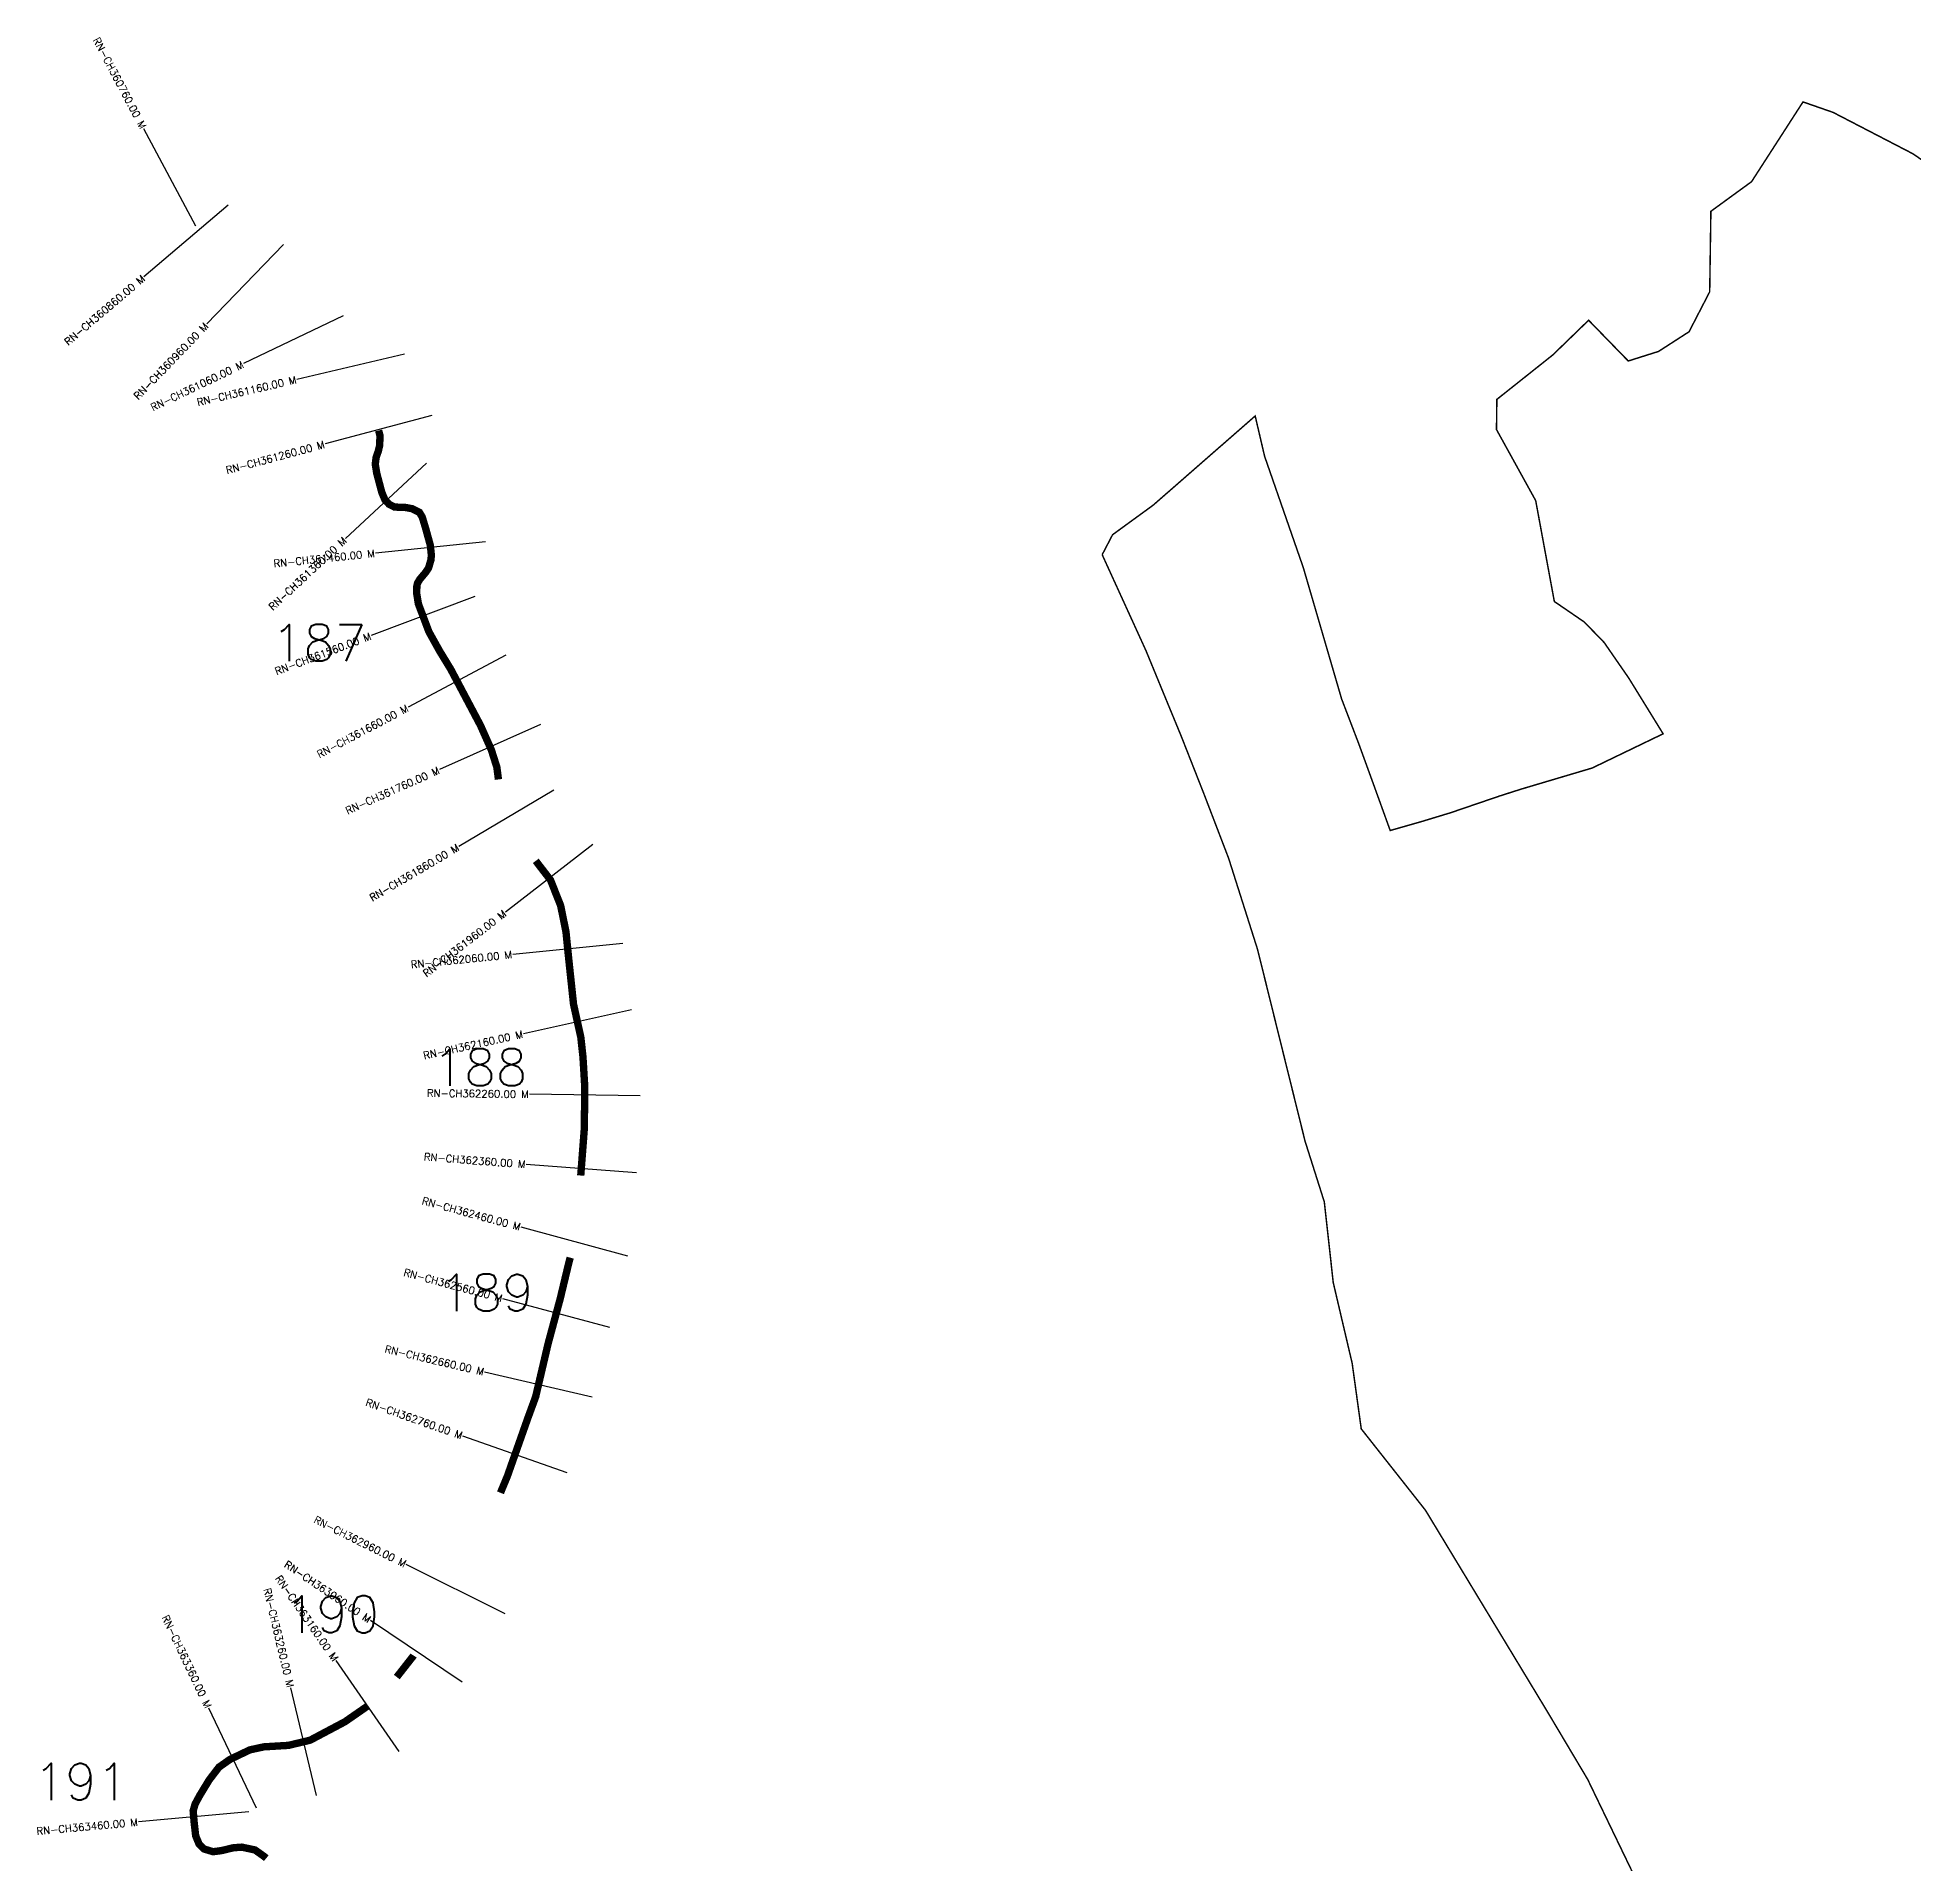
# Model space of a CAD drawing. Header units: metres. Extents: x 297222 to 302500, y 1968312 to 1973212.
# Drawn here: x 297314 to 299861, y 1970733 to 1973212 of the extents above; entities that cross this region are included whole.
import ezdxf
from ezdxf.enums import TextEntityAlignment as Align

# ---------------------------------------------------------------- set-up
doc = ezdxf.new("R2010")
doc.units = ezdxf.units.M
doc.header["$MEASUREMENT"] = 0
for name, color, linetype in [('ARTIFICIALLY PROTECTED', 4, 'Continuous'), ('CS', 134, 'Continuous'), ('CSMark', 6, 'Continuous')]:
    doc.layers.add(name, color=color, linetype=linetype)
doc.styles.get("Standard").update_dxf_attribs({"font": 'simplex.shx'})

msp = doc.modelspace()

# ---------------------------------------------------------------- linework, layer by layer
at = {"color": 6, "const_width": 2, "flags": 128}
for points in [[(298758.5, 1972509.9), (298772.6, 1972537), (298827.8, 1972577.2), (298896.9, 1972637.6), (298966.1, 1972698.1), (298974.9, 1972660.4), (298978.9, 1972643.3), (299031.4, 1972492.3), (299083.4, 1972314.1), (299106.4, 1972254), (299124.6, 1972204), (299149.3, 1972135.7), (299192, 1972147.9), (299230.9, 1972159.7), (299298.6, 1972182.8), (299327.8, 1972192.1), (299368.5, 1972204.2), (299423.4, 1972220.5), (299519.6, 1972266.9), (299472.9, 1972342.6), (299439.5, 1972390.9), (299412.6, 1972418.6), (299372, 1972446.4), (299346.7, 1972583.3), (299293.5, 1972679.7), (299294, 1972720.6), (299370, 1972781), (299418.5, 1972828), (299472.3, 1972772.7), (299513.4, 1972785.7), (299554.8, 1972812.4), (299582.8, 1972866.6), (299584.4, 1972975.8), (299639.6, 1973016), (299709.4, 1973124.2), (299750.2, 1973110), (299858.6, 1973053.8), (299899.2, 1973025.9)], [(299479.8, 1970718.7), (299417.2, 1970848.4), (299362.1, 1970941), (299197.2, 1971213.4), (299110, 1971323.9), (299097.7, 1971412.8), (299072, 1971522.4), (299059.9, 1971631.8), (299033.8, 1971714.1), (298969.3, 1971974.4), (298930.1, 1972097.9), (298896.4, 1972185.8), (298865.7, 1972263.8), (298840.6, 1972324.6), (298818.1, 1972379.3), (298791.1, 1972438.5), (298758.5, 1972509.9)]]:
    msp.add_lwpolyline(points, dxfattribs=at)
at = {"layer": 'ARTIFICIALLY PROTECTED', "const_width": 10, "flags": 128}
for points in [[(297776.8, 1972678.4), (297778.5, 1972671.9), (297778.3, 1972658.8), (297776.3, 1972650.3), (297773.4, 1972642.1), (297772.2, 1972632.7), (297774.2, 1972620.3), (297781.1, 1972594.3), (297785.3, 1972584.4), (297790.9, 1972578.4), (297798.4, 1972574.5), (297812.4, 1972574.1), (297815.2, 1972573.6), (297822.2, 1972572.3), (297832.1, 1972567.3), (297835.9, 1972561.1), (297840.8, 1972544.8), (297847, 1972522.2), (297848.3, 1972509.3), (297847.7, 1972502.7), (297844.5, 1972491.9), (297840.6, 1972486), (297832.4, 1972476.2), (297829.5, 1972471.3), (297828.6, 1972467.2), (297828.5, 1972456.8), (297830.7, 1972443.2), (297845, 1972405.3), (297859.4, 1972379.4), (297874.6, 1972354.5), (297915.1, 1972278), (297929.7, 1972245.1), (297937.2, 1972221.5), (297939.3, 1972205)], [(297990, 1972094.6), (297994.4, 1972088.7), (298010, 1972068.5), (298023.8, 1972033.6), (298031, 1971997.9), (298034.5, 1971963.2), (298041.2, 1971900), (298051.1, 1971855.2), (298054, 1971828.6), (298056.5, 1971787), (298055.8, 1971730.5), (298051.1, 1971669.1), (298051, 1971667.6)], [(298036.7, 1971556.2), (298034.9, 1971549.6), (298023.1, 1971500.4), (298006.7, 1971439.5), (297989.8, 1971367.4), (297979.2, 1971338.5), (297951.5, 1971259.9), (297942.1, 1971237.2)], [(297824.2, 1971016.4), (297823.7, 1971015.6), (297801.4, 1970987.2)], [(297762.3, 1970948.2), (297731, 1970926.5), (297683.8, 1970901.5), (297656.1, 1970894.9), (297654.5, 1970894.5), (297621.1, 1970892.5), (297602.1, 1970888.4), (297575.3, 1970875.6), (297560.2, 1970865), (297546.8, 1970847.5), (297534.2, 1970826.8), (297527.7, 1970814.8), (297525.1, 1970805.6), (297526.5, 1970789.5), (297528.5, 1970771.9), (297533.1, 1970760.6), (297539.6, 1970754), (297552.1, 1970750.2), (297563.5, 1970751.7), (297579.7, 1970755.6), (297591.1, 1970756.4), (297609, 1970752.6), (297621, 1970744.1), (297624.3, 1970741.4)]]:
    msp.add_lwpolyline(points, dxfattribs=at)
at = {"layer": 'CS'}
for p, q in [((297528.6, 1972955.5), (297458.3, 1973087.9)), ((297572.6, 1972984.3), (297458.4, 1972887.1)), ((297647.9, 1972930.9), (297543.7, 1972822.9)), ((297728.8, 1972833.9), (297593.6, 1972769.1)), ((297811.9, 1972781.8), (297665.8, 1972747.8)), ((297848.9, 1972698.9), (297704.1, 1972660.1)), ((297841.5, 1972634.1), (297731.8, 1972531.9)), ((297921.8, 1972527.4), (297772.6, 1972512)), ((297907.1, 1972453.1), (297766.8, 1972400.2)), ((297949.4, 1972373.4), (297816.9, 1972303.1)), ((297996.6, 1972279.4), (297859.5, 1972218.4)), ((298014.6, 1972190.4), (297885.4, 1972114.1)), ((298067.4, 1972116.8), (297948.7, 1972025.1)), ((298107.9, 1971982.6), (297958.7, 1971967.6)), ((298119.8, 1971892.2), (297973.3, 1971860)), ((298131.4, 1971775.9), (297981.4, 1971777.8)), ((298126.5, 1971671.3), (297976.9, 1971682.7)), ((298115, 1971558.2), (297970.2, 1971597.4)), ((298090.3, 1971461.4), (297945.4, 1971500.4)), ((298066.7, 1971366.8), (297920.6, 1971401)), ((298032.6, 1971264.3), (297891.1, 1971314.1)), ((297948.6, 1971072.8), (297814.3, 1971139.7)), ((297890.2, 1970980.1), (297765.7, 1971063.8)), ((297804.7, 1970886.4), (297719.2, 1971009.6)), ((297692.6, 1970826.5), (297657.7, 1970972.4)), ((297611, 1970809.5), (297546.5, 1970944.9)), ((297600.5, 1970804.2), (297451.1, 1970790.6))]:
    msp.add_line(p, q, dxfattribs=at)

# ---------------------------------------------------------------- texts
at = {"char_height": 50, "attachment_point": 1}
for s, insert in [('187', (297631.7, 1972415.4)), ('188', (297850, 1971839.3)), ('189', (297858.7, 1971533.7)), ('190', (297649.2, 1971097.3)), ('191', (297308.7, 1970870.3))]:
    msp.add_mtext_dynamic_manual_height_columns(s, width=84.374, gutter_width=1, heights=[74.2], dxfattribs=dict(at, insert=insert))
at = {"layer": 'CSMark'}
for s, rotation, p in [('RN-CH360760.00 M', 297.9643, (297457.8, 1973088.8)), ('RN-CH360860.00 M', 40.4172, (297457.6, 1972886.4)), ('RN-CH360960.00 M', 46.0434, (297543, 1972822.2)), ('RN-CH361060.00 M', 25.6272, (297592.7, 1972768.6)), ('RN-CH361160.00 M', 13.0853, (297664.8, 1972747.6)), ('RN-CH361260.00 M', 15.0023, (297703.1, 1972659.8)), ('RN-CH361360.00 M', 42.9504, (297731, 1972531.2)), ('RN-CH361460.00 M', 5.8965, (297771.6, 1972511.9)), ('RN-CH361560.00 M', 20.6514, (297765.8, 1972399.8)), ('RN-CH361660.00 M', 27.9289, (297816, 1972302.6)), ('RN-CH361760.00 M', 24.0012, (297858.6, 1972218)), ('RN-CH361860.00 M', 30.5837, (297884.6, 1972113.6)), ('RN-CH361960.00 M', 37.6947, (297947.9, 1972024.5)), ('RN-CH362060.00 M', 5.7334, (297957.7, 1971967.5)), ('RN-CH362160.00 M', 12.4191, (297972.3, 1971859.7)), ('RN-CH362260.00 M', 359.2707, (297980.4, 1971777.8)), ('RN-CH362360.00 M', 355.6463, (297975.9, 1971682.7)), ('RN-CH362460.00 M', 344.8554, (297969.2, 1971597.7)), ('RN-CH362560.00 M', 344.9345, (297944.4, 1971500.7)), ('RN-CH362660.00 M', 346.8097, (297919.7, 1971401.2)), ('RN-CH362760.00 M', 340.5857, (297890.1, 1971314.5)), ('RN-CH362960.00 M', 333.5149, (297813.4, 1971140.2)), ('RN-CH363160.00 M', 304.7822, (297718.6, 1971010.4)), ('RN-CH363060.00 M', 326.0623, (297764.9, 1971064.4)), ('RN-CH363260.00 M', 283.4479, (297657.4, 1970973.4)), ('RN-CH363360.00 M', 295.4644, (297546, 1970945.9)), ('RN-CH363460.00 M', 5.1971, (297450.1, 1970790.5))]:
    msp.add_text(s, height=10, rotation=rotation, dxfattribs=at).set_placement(p, align=Align.MIDDLE_RIGHT)

doc.saveas('drawing.dxf')
